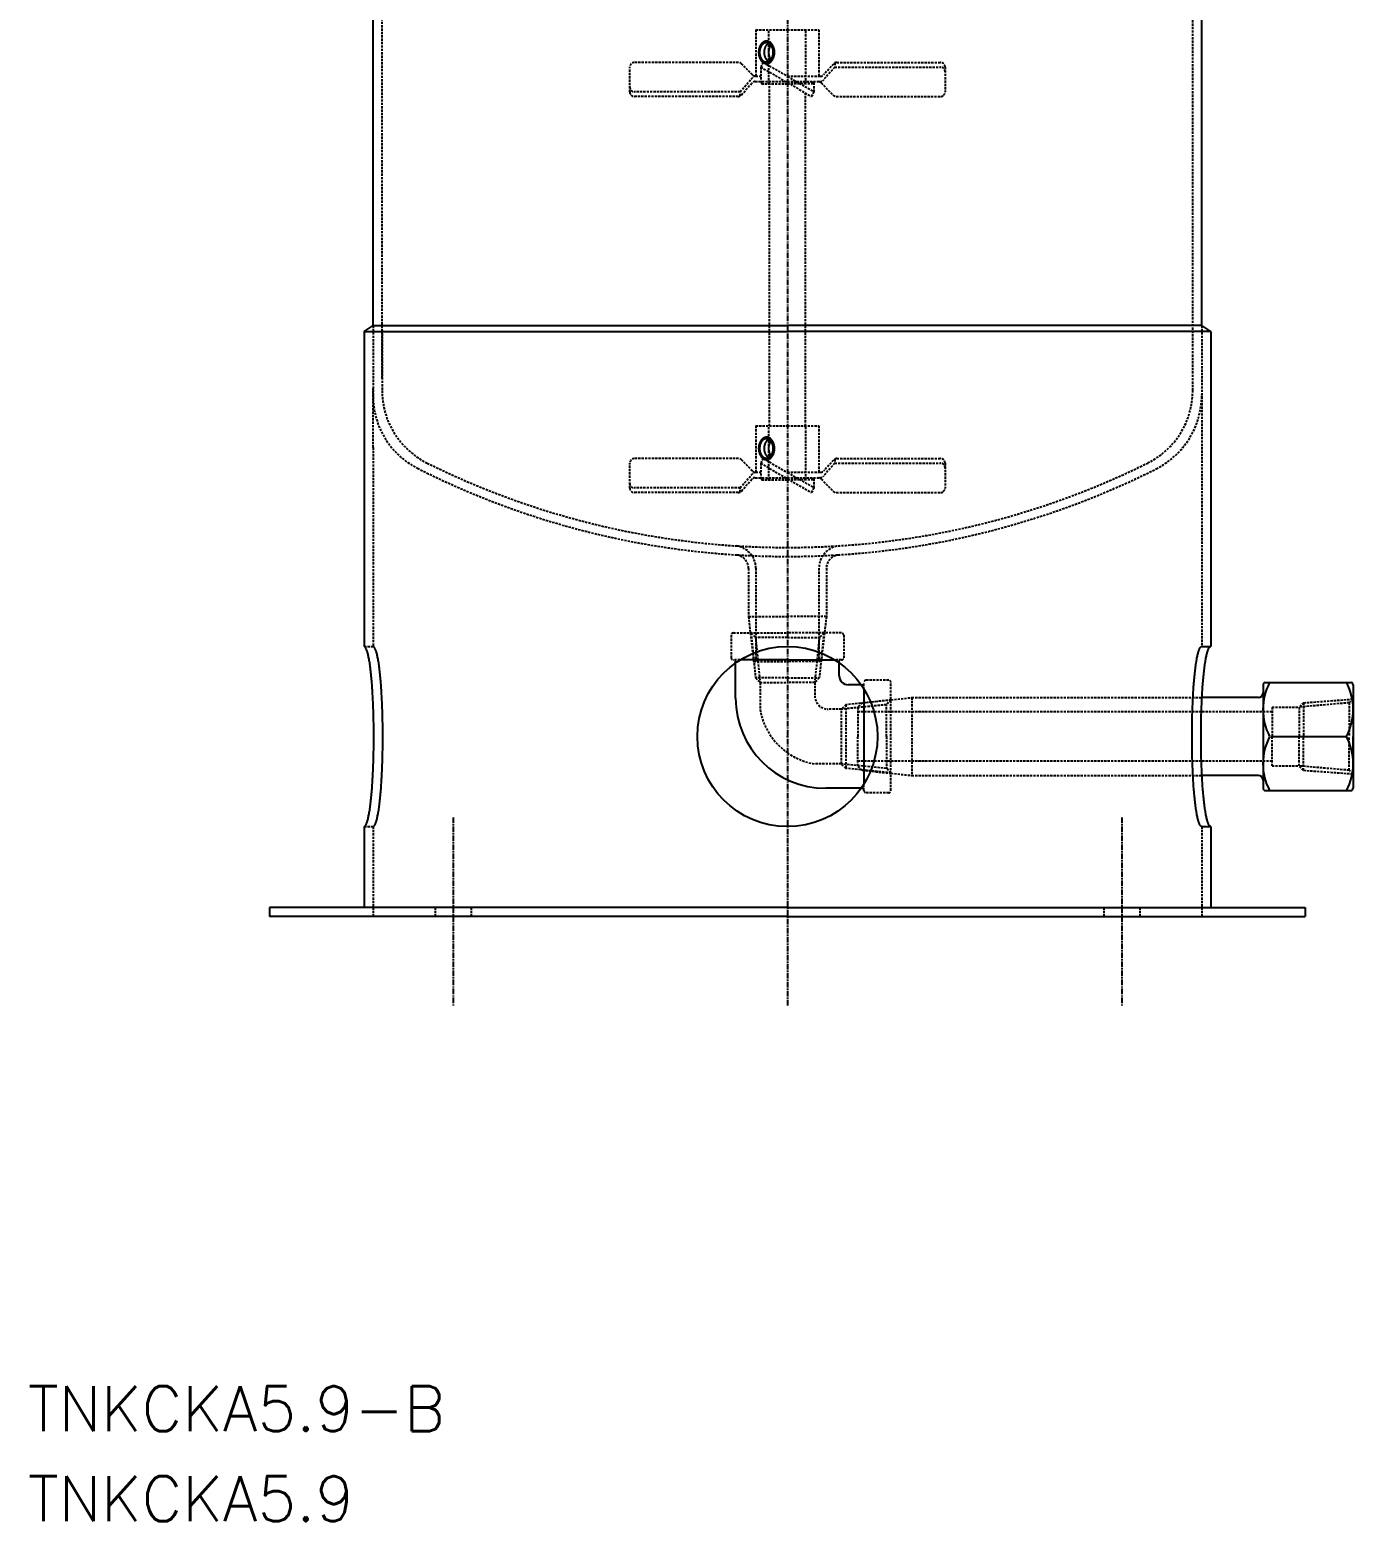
# Model space of a CAD drawing. Extents: x 248 to 1051, y 18 to 1053.
# Drawn here: x 248.3 to 542.1, y 18.2 to 349.5 of the extents above; entities that cross this region are included whole.
import ezdxf

# ---------------------------------------------------------------- set-up
doc = ezdxf.new("R2010")
doc.units = 0
doc.linetypes.add('CENTER', pattern=[2, 1.25, -0.25, 0.25, -0.25])
doc.linetypes.add('DASHED', pattern=[0.75, 0.5, -0.25])
doc.layers.get('0').update_dxf_attribs({"linetype": 'CONTINUOUS'})
doc.layers.add('CENTER', color=1, linetype='CENTER')
doc.styles.get("Standard").update_dxf_attribs({"font": 'txt.shx', "bigfont": 'bigfont.shx'})

msp = doc.modelspace()

# ---------------------------------------------------------------- linework, layer by layer
at = {"color": 7, "linetype": 'CONTINUOUS'}
for p, q in [((324.5, 283.81), (324.5, 464.53)), ((508.51, 283.81), (508.5, 464.28)), ((322.5, 282.52), (324.5, 283.81)), ((322.5, 282.52), (416.5, 282.52)), ((322.5, 282.52), (322.5, 212.52)), ((324.5, 283.81), (416.5, 283.81)), ((508.5, 283.81), (416.5, 283.81)), ((510.5, 282.52), (416.5, 282.52)), ((510.5, 282.52), (508.51, 283.81)), ((510.5, 282.52), (510.5, 212.52)), ((508.5, 212.52), (510.5, 212.52)), ((405, 201.02), (405, 208.88)), ((416.5, 209.52), (405.97, 209.52)), ((416.5, 209.52), (427.04, 209.52)), ((428, 206.02), (428, 208.88)), ((432.86, 204.02), (430, 204.02)), ((433.5, 203.05), (433.5, 181.98)), ((522.11, 204.02), (522.11, 181.02)), ((522.61, 204.52), (541.61, 204.52)), ((542.11, 204.02), (542.11, 181.02)), ((521.11, 201.17), (508.56, 201.17)), ((523.86, 192.52), (540.65, 192.52)), ((542.11, 185.98), (542.11, 192.52)), ((521.11, 183.87), (508.56, 183.87)), ((432.86, 181.02), (425, 181.02)), ((522.61, 180.52), (541.61, 180.52)), ((322.5, 172.52), (322.5, 154.52)), ((508.5, 172.52), (510.5, 172.52)), ((510.5, 172.52), (510.5, 154.52)), ((416.5, 154.52), (301.5, 154.52)), ((301.5, 154.52), (301.5, 152.52)), ((416.5, 152.52), (301.5, 152.52)), ((416.5, 154.52), (531.5, 154.52)), ((416.5, 152.52), (531.5, 152.52)), ((531.5, 154.52), (531.5, 152.52))]:
    msp.add_line(p, q, dxfattribs=at)
at = {"color": 3, "linetype": 'DASHED'}
for p, q in [((326.5, 272.07), (326.5, 463.3)), ((506.5, 269.4), (506.5, 463.3)), ((409.5, 349.52), (416.5, 349.52)), ((409.5, 349.52), (409.5, 339.22)), ((412.4, 337.52), (412.4, 349.52)), ((416.5, 349.52), (423.5, 349.52)), ((420.6, 337.52), (420.6, 349.52)), ((423.5, 349.52), (423.5, 339.22)), ((381.5, 335.72), (381.5, 341.26)), ((405.63, 342.26), (382.5, 342.26)), ((408.75, 339.51), (406.34, 341.96)), ((411.17, 342.26), (410.57, 341.22)), ((411.17, 342.26), (416.5, 339.18)), ((426.7, 341.92), (424.62, 339.56)), ((427, 342.15), (427, 341.22)), ((427.45, 342.26), (450.5, 342.26)), ((451.5, 341.26), (451.5, 335.72)), ((406, 335.76), (408.75, 338.88)), ((409.36, 338.02), (416.11, 338.02)), ((409.46, 339.22), (410.57, 339.22)), ((410.57, 341.22), (416.5, 337.79)), ((410.57, 341.22), (410.57, 338.02)), ((410.75, 338.02), (410.75, 337.52)), ((416.11, 338.02), (416.5, 338.02)), ((416.5, 339.22), (423.87, 339.22)), ((416.5, 339.18), (422.43, 335.76)), ((416.5, 338.02), (418.51, 338.02)), ((418.51, 338.02), (423.73, 338.02)), ((422.25, 338.02), (422.25, 337.52)), ((422.43, 335.76), (422.43, 338.02)), ((427, 341.22), (424.48, 338.36)), ((427, 341.22), (450.5, 341.22)), ((406, 335.76), (382.5, 335.76)), ((405.55, 334.72), (382.5, 334.72)), ((406, 334.82), (406, 335.76)), ((406.3, 335.06), (408.61, 337.68)), ((410.75, 337.52), (416.5, 337.52)), ((412.5, 261.52), (412.5, 337.52)), ((416.5, 337.79), (421.83, 334.72)), ((416.5, 337.52), (416.98, 337.52)), ((422.25, 337.52), (416.98, 337.52)), ((420.5, 261.52), (420.5, 335.48)), ((422.43, 335.76), (421.83, 334.72)), ((423.99, 337.72), (426.66, 335.01)), ((427.38, 334.72), (450.5, 334.72)), ((324.5, 283.81), (324.5, 267.12)), ((326.5, 282.81), (326.5, 269.4)), ((508.5, 283.81), (508.5, 212.52)), ((324.5, 256.72), (324.5, 269.8)), ((409.5, 261.52), (409.5, 251.22)), ((409.5, 261.52), (416.5, 261.52)), ((412.4, 249.52), (412.4, 261.52)), ((416.5, 261.52), (423.5, 261.52)), ((420.6, 249.52), (420.6, 261.52)), ((423.5, 261.52), (423.5, 251.22)), ((324.5, 256.72), (324.5, 212.52)), ((381.5, 247.72), (381.5, 253.26)), ((405.63, 254.26), (382.5, 254.26)), ((408.75, 251.51), (406.34, 253.96)), ((411.17, 254.26), (410.57, 253.22)), ((410.57, 253.22), (410.57, 250.02)), ((410.57, 253.22), (416.5, 249.79)), ((411.17, 254.26), (416.5, 251.18)), ((427, 253.22), (424.48, 250.36)), ((426.7, 253.92), (424.62, 251.56)), ((427, 254.15), (427, 253.22)), ((427, 253.22), (450.5, 253.22)), ((427.45, 254.26), (450.5, 254.26)), ((451.5, 253.26), (451.5, 247.72)), ((406, 247.76), (408.75, 250.88)), ((406.3, 247.06), (408.61, 249.68)), ((409.36, 250.02), (416.11, 250.02)), ((409.46, 251.22), (410.57, 251.22)), ((410.75, 250.02), (410.75, 249.52)), ((410.75, 249.52), (416.5, 249.52)), ((416.11, 250.02), (416.5, 250.02)), ((416.5, 251.22), (423.87, 251.22)), ((416.5, 251.18), (422.43, 247.76)), ((416.5, 250.02), (418.51, 250.02)), ((416.5, 249.79), (421.83, 246.72)), ((416.5, 249.52), (416.98, 249.52)), ((422.25, 249.52), (416.98, 249.52)), ((418.51, 250.02), (423.73, 250.02)), ((422.25, 250.02), (422.25, 249.52)), ((422.43, 247.76), (422.43, 250.02)), ((423.99, 249.72), (426.66, 247.01)), ((406, 247.76), (382.5, 247.76)), ((405.55, 246.72), (382.5, 246.72)), ((406, 246.82), (406, 247.76)), ((422.43, 247.76), (421.83, 246.72)), ((427.38, 246.72), (450.5, 246.72)), ((407.85, 229.88), (407.85, 219.17)), ((409.5, 229.91), (409.5, 215.52)), ((423.5, 229.91), (423.5, 215.52)), ((425.15, 229.88), (425.15, 219.17)), ((407.85, 219.17), (408.27, 215.52)), ((407.85, 219.17), (416.5, 219.17)), ((425.15, 219.17), (416.5, 219.17)), ((425.15, 219.17), (424.73, 215.52)), ((404.5, 215.52), (416.5, 215.52)), ((408.27, 215.52), (409, 209.17)), ((408.43, 215.52), (409.43, 214.52)), ((408.43, 215.52), (409.43, 205.52)), ((409.5, 215.52), (409.5, 209.17)), ((428.5, 215.52), (416.5, 215.52)), ((423.5, 215.52), (423.5, 209.17)), ((424.57, 215.52), (423.57, 205.52)), ((424.57, 215.52), (423.57, 214.52)), ((424.73, 215.52), (424, 209.17)), ((322.5, 212.52), (324.5, 212.52)), ((404, 215.02), (404, 210.02)), ((416.5, 214.52), (409.43, 214.52)), ((409.43, 214.52), (410.43, 204.52)), ((416.5, 214.52), (423.57, 214.52)), ((423.57, 214.52), (422.57, 204.52)), ((429, 215.02), (429, 210.02)), ((405.97, 209.52), (404.5, 209.52)), ((405, 208.88), (405, 209.52)), ((409, 209.17), (416.5, 209.17)), ((424, 209.17), (416.5, 209.17)), ((428.5, 209.52), (427.04, 209.52)), ((428, 208.88), (428, 209.52)), ((409.43, 205.52), (410.43, 204.52)), ((416.5, 205.52), (409.43, 205.52)), ((416.5, 205.52), (423.57, 205.52)), ((423.57, 205.52), (422.57, 204.52)), ((410.43, 204.52), (410.43, 198.52)), ((410.43, 204.52), (416.5, 204.52)), ((422.57, 204.52), (416.5, 204.52)), ((422.57, 204.52), (422.57, 201.59)), ((432.86, 204.02), (433.5, 204.02)), ((433.5, 203.05), (433.5, 204.52)), ((439, 205.02), (434, 205.02)), ((439.5, 180.52), (439.5, 204.52)), ((429.5, 199.59), (428.5, 198.59)), ((438.5, 199.59), (428.5, 198.59)), ((439.5, 200.59), (429.5, 199.59)), ((429.5, 199.59), (429.5, 185.44)), ((433.1, 200.02), (432.11, 199.05)), ((432.11, 199.05), (432.11, 192.52)), ((433.1, 200.02), (439.5, 200.69)), ((439.5, 200.59), (438.5, 199.59)), ((438.5, 192.52), (438.5, 199.59)), ((439.5, 200.69), (444.11, 201.17)), ((444.11, 201.17), (508.56, 201.17)), ((444.11, 201.17), (444.11, 183.87)), ((524.11, 199.05), (530.11, 199.05)), ((524.11, 199.05), (524.11, 192.52)), ((541.23, 200.02), (530.11, 199.05)), ((531.1, 200.02), (530.11, 199.05)), ((530.11, 199.05), (530.11, 192.52)), ((531.1, 200.02), (542.11, 200.82)), ((531.1, 200.02), (531.1, 192.52)), ((542.11, 200.82), (541.23, 200.02)), ((541.23, 200.02), (541.23, 192.52)), ((428.5, 198.59), (425.57, 198.59)), ((428.5, 186.44), (428.5, 198.59)), ((449.05, 197.97), (432.11, 197.97)), ((524.11, 197.97), (444.82, 197.97)), ((432.11, 185.98), (432.11, 192.52)), ((438.5, 192.52), (438.5, 185.44)), ((524.11, 185.98), (524.11, 192.52)), ((530.11, 185.98), (530.11, 192.52)), ((531.1, 185.02), (531.1, 192.52)), ((541.23, 185.02), (541.23, 192.52)), ((428.5, 186.44), (422.5, 186.44)), ((429.5, 185.44), (428.5, 186.44)), ((438.5, 185.44), (428.5, 186.44)), ((449.05, 187.07), (432.11, 187.07)), ((433.1, 185.02), (432.11, 185.98)), ((524.11, 187.07), (444.82, 187.07)), ((524.11, 185.98), (530.11, 185.98)), ((541.23, 185.02), (530.11, 185.98)), ((531.1, 185.02), (530.11, 185.98)), ((439.5, 184.44), (429.5, 185.44)), ((433.1, 185.02), (439.5, 184.35)), ((439.5, 184.44), (438.5, 185.44)), ((439.5, 184.35), (444.11, 183.87)), ((444.11, 183.87), (508.56, 183.87)), ((531.1, 185.02), (542.11, 184.22)), ((542.11, 184.22), (541.23, 185.02)), ((432.86, 181.02), (433.5, 181.02)), ((433.5, 180.52), (433.5, 181.98)), ((439, 180.02), (434, 180.02)), ((322.5, 172.52), (324.5, 172.52)), ((324.5, 172.52), (324.5, 152.52)), ((508.5, 172.52), (508.5, 152.52)), ((338.25, 154.52), (338.25, 152.52)), ((346.25, 154.52), (346.25, 152.52)), ((486.75, 154.52), (486.75, 152.52)), ((494.75, 154.52), (494.75, 152.52))]:
    msp.add_line(p, q, dxfattribs=at)
for points in [[(411.88, 342.02, 0), (411.96, 342.02, 0), (412.05, 342.03, 0), (412.14, 342.04, 0), (412.22, 342.06, 0), (412.31, 342.09, 0), (412.39, 342.12, 0), (412.47, 342.16, 0), (412.55, 342.21, 0), (412.63, 342.26, 0), (412.71, 342.31, 0), (412.79, 342.37, 0), (412.86, 342.44, 0), (412.93, 342.51, 0), (413, 342.58, 0), (413.06, 342.66, 0), (413.13, 342.75, 0), (413.19, 342.84, 0), (413.24, 342.93, 0), (413.3, 343.03, 0), (413.35, 343.13, 0), (413.39, 343.23, 0), (413.44, 343.34, 0), (413.48, 343.45, 0), (413.51, 343.56, 0), (413.54, 343.67, 0), (413.57, 343.79, 0), (413.59, 343.91, 0), (413.61, 344.03, 0), (413.63, 344.15, 0), (413.64, 344.27, 0), (413.64, 344.39, 0), (413.64, 344.52, 0), (413.64, 344.64, 0), (413.64, 344.76, 0), (413.63, 344.88, 0), (413.61, 345, 0), (413.59, 345.12, 0), (413.57, 345.24, 0), (413.54, 345.36, 0), (413.51, 345.47, 0), (413.48, 345.58, 0), (413.44, 345.69, 0), (413.39, 345.8, 0), (413.35, 345.9, 0), (413.3, 346.01, 0), (413.24, 346.1, 0), (413.19, 346.19, 0), (413.13, 346.28, 0), (413.06, 346.37, 0), (413, 346.45, 0), (412.93, 346.52, 0), (412.86, 346.6, 0), (412.79, 346.66, 0), (412.71, 346.72, 0), (412.63, 346.78, 0), (412.55, 346.83, 0), (412.47, 346.87, 0), (412.39, 346.91, 0), (412.31, 346.94, 0), (412.22, 346.97, 0), (412.14, 346.99, 0), (412.05, 347, 0), (411.96, 347.01, 0), (411.88, 347.02, 0), (411.79, 347.01, 0), (411.7, 347, 0), (411.62, 346.99, 0), (411.53, 346.97, 0), (411.45, 346.94, 0), (411.36, 346.91, 0), (411.28, 346.87, 0), (411.2, 346.83, 0), (411.12, 346.78, 0), (411.04, 346.72, 0), (410.97, 346.66, 0), (410.89, 346.6, 0), (410.82, 346.52, 0), (410.76, 346.45, 0), (410.69, 346.37, 0), (410.63, 346.28, 0), (410.57, 346.19, 0), (410.51, 346.1, 0), (410.46, 346.01, 0), (410.41, 345.9, 0), (410.36, 345.8, 0), (410.32, 345.69, 0), (410.28, 345.58, 0), (410.24, 345.47, 0), (410.21, 345.36, 0), (410.19, 345.24, 0), (410.16, 345.12, 0), (410.14, 345, 0), (410.13, 344.88, 0), (410.12, 344.76, 0), (410.11, 344.64, 0), (410.11, 344.52, 0), (410.11, 344.39, 0), (410.12, 344.27, 0), (410.13, 344.15, 0), (410.14, 344.03, 0), (410.16, 343.91, 0), (410.19, 343.79, 0), (410.21, 343.67, 0), (410.24, 343.56, 0), (410.28, 343.45, 0), (410.32, 343.34, 0), (410.36, 343.23, 0), (410.41, 343.13, 0), (410.46, 343.03, 0), (410.51, 342.93, 0), (410.57, 342.84, 0), (410.63, 342.75, 0), (410.69, 342.66, 0), (410.76, 342.58, 0), (410.82, 342.51, 0), (410.89, 342.44, 0), (410.97, 342.37, 0), (411.04, 342.31, 0), (411.12, 342.26, 0), (411.2, 342.21, 0), (411.28, 342.16, 0), (411.36, 342.12, 0), (411.45, 342.09, 0), (411.53, 342.06, 0), (411.62, 342.04, 0), (411.7, 342.03, 0), (411.79, 342.02, 0), (411.88, 342.02, 0)], [(411.83, 342.37, 0), (411.91, 342.37, 0), (411.98, 342.38, 0), (412.06, 342.39, 0), (412.13, 342.41, 0), (412.2, 342.43, 0), (412.27, 342.46, 0), (412.35, 342.49, 0), (412.41, 342.53, 0), (412.48, 342.57, 0), (412.55, 342.62, 0), (412.61, 342.67, 0), (412.68, 342.73, 0), (412.74, 342.79, 0), (412.8, 342.86, 0), (412.85, 342.92, 0), (412.91, 343, 0), (412.96, 343.07, 0), (413.01, 343.15, 0), (413.05, 343.24, 0), (413.1, 343.32, 0), (413.14, 343.41, 0), (413.17, 343.5, 0), (413.21, 343.6, 0), (413.24, 343.69, 0), (413.26, 343.79, 0), (413.29, 343.89, 0), (413.31, 343.99, 0), (413.32, 344.1, 0), (413.34, 344.2, 0), (413.35, 344.31, 0), (413.35, 344.41, 0), (413.35, 344.52, 0), (413.35, 344.62, 0), (413.35, 344.73, 0), (413.34, 344.83, 0), (413.32, 344.94, 0), (413.31, 345.04, 0), (413.29, 345.14, 0), (413.26, 345.24, 0), (413.24, 345.34, 0), (413.21, 345.44, 0), (413.17, 345.53, 0), (413.14, 345.62, 0), (413.1, 345.71, 0), (413.05, 345.8, 0), (413.01, 345.88, 0), (412.96, 345.96, 0), (412.91, 346.04, 0), (412.85, 346.11, 0), (412.8, 346.18, 0), (412.74, 346.24, 0), (412.68, 346.3, 0), (412.61, 346.36, 0), (412.55, 346.41, 0), (412.48, 346.46, 0), (412.41, 346.5, 0), (412.35, 346.54, 0), (412.27, 346.57, 0), (412.2, 346.6, 0), (412.13, 346.62, 0), (412.06, 346.64, 0), (411.98, 346.66, 0), (411.91, 346.66, 0), (411.83, 346.67, 0), (411.76, 346.66, 0), (411.68, 346.66, 0), (411.61, 346.64, 0), (411.54, 346.62, 0), (411.46, 346.6, 0), (411.39, 346.57, 0), (411.32, 346.54, 0), (411.25, 346.5, 0), (411.18, 346.46, 0), (411.12, 346.41, 0), (411.05, 346.36, 0), (410.99, 346.3, 0), (410.93, 346.24, 0), (410.87, 346.18, 0), (410.81, 346.11, 0), (410.76, 346.04, 0), (410.71, 345.96, 0), (410.66, 345.88, 0), (410.61, 345.8, 0), (410.57, 345.71, 0), (410.53, 345.62, 0), (410.49, 345.53, 0), (410.46, 345.44, 0), (410.43, 345.34, 0), (410.4, 345.24, 0), (410.38, 345.14, 0), (410.36, 345.04, 0), (410.34, 344.94, 0), (410.33, 344.83, 0), (410.32, 344.73, 0), (410.31, 344.62, 0), (410.31, 344.52, 0), (410.31, 344.41, 0), (410.32, 344.31, 0), (410.33, 344.2, 0), (410.34, 344.1, 0), (410.36, 343.99, 0), (410.38, 343.89, 0), (410.4, 343.79, 0), (410.43, 343.69, 0), (410.46, 343.6, 0), (410.49, 343.5, 0), (410.53, 343.41, 0), (410.57, 343.32, 0), (410.61, 343.24, 0), (410.66, 343.15, 0), (410.71, 343.07, 0), (410.76, 343, 0), (410.81, 342.92, 0), (410.87, 342.86, 0), (410.93, 342.79, 0), (410.99, 342.73, 0), (411.05, 342.67, 0), (411.12, 342.62, 0), (411.18, 342.57, 0), (411.25, 342.53, 0), (411.32, 342.49, 0), (411.39, 342.46, 0), (411.46, 342.43, 0), (411.54, 342.41, 0), (411.61, 342.39, 0), (411.68, 342.38, 0), (411.76, 342.37, 0), (411.83, 342.37, 0)], [(412.33, 346.55, 0), (412.31, 346.53, 0), (412.28, 346.52, 0), (412.25, 346.5, 0), (412.22, 346.49, 0), (412.2, 346.47, 0), (412.17, 346.45, 0), (412.14, 346.43, 0), (412.12, 346.41, 0), (412.09, 346.39, 0), (412.07, 346.37, 0), (412.04, 346.35, 0), (412.02, 346.33, 0), (411.99, 346.31, 0), (411.97, 346.28, 0), (411.94, 346.26, 0), (411.92, 346.24, 0), (411.9, 346.21, 0), (411.87, 346.19, 0), (411.85, 346.16, 0), (411.83, 346.13, 0), (411.81, 346.1, 0), (411.79, 346.07, 0), (411.76, 346.05, 0), (411.74, 346.02, 0), (411.72, 345.99, 0), (411.7, 345.96, 0), (411.68, 345.93, 0), (411.67, 345.89, 0), (411.65, 345.86, 0), (411.63, 345.83, 0), (411.61, 345.8, 0), (411.59, 345.76, 0), (411.58, 345.73, 0), (411.56, 345.69, 0), (411.54, 345.66, 0), (411.53, 345.62, 0), (411.51, 345.59, 0), (411.5, 345.55, 0), (411.49, 345.51, 0), (411.47, 345.48, 0), (411.46, 345.44, 0), (411.45, 345.4, 0), (411.44, 345.37, 0), (411.42, 345.33, 0), (411.41, 345.29, 0), (411.4, 345.25, 0), (411.39, 345.21, 0), (411.38, 345.17, 0), (411.38, 345.13, 0), (411.37, 345.09, 0), (411.36, 345.05, 0), (411.35, 345.01, 0), (411.35, 344.97, 0), (411.34, 344.93, 0), (411.33, 344.89, 0), (411.33, 344.85, 0), (411.33, 344.81, 0), (411.32, 344.76, 0), (411.32, 344.72, 0), (411.32, 344.68, 0), (411.31, 344.64, 0), (411.31, 344.6, 0), (411.31, 344.56, 0), (411.31, 344.52, 0), (411.31, 344.48, 0), (411.31, 344.43, 0), (411.31, 344.39, 0), (411.32, 344.35, 0), (411.32, 344.31, 0), (411.32, 344.27, 0), (411.33, 344.23, 0), (411.33, 344.19, 0), (411.33, 344.14, 0), (411.34, 344.1, 0), (411.35, 344.06, 0), (411.35, 344.02, 0), (411.36, 343.98, 0), (411.37, 343.94, 0), (411.38, 343.9, 0), (411.38, 343.86, 0), (411.39, 343.82, 0), (411.4, 343.78, 0), (411.41, 343.75, 0), (411.42, 343.71, 0), (411.44, 343.67, 0), (411.45, 343.63, 0), (411.46, 343.59, 0), (411.47, 343.56, 0), (411.49, 343.52, 0), (411.5, 343.48, 0), (411.51, 343.45, 0), (411.53, 343.41, 0), (411.54, 343.38, 0), (411.56, 343.34, 0), (411.58, 343.31, 0), (411.59, 343.27, 0), (411.61, 343.24, 0), (411.63, 343.2, 0), (411.65, 343.17, 0), (411.67, 343.14, 0), (411.68, 343.11, 0), (411.7, 343.08, 0), (411.72, 343.05, 0), (411.74, 343.02, 0), (411.76, 342.99, 0), (411.79, 342.96, 0), (411.81, 342.93, 0), (411.83, 342.9, 0), (411.85, 342.88, 0), (411.87, 342.85, 0), (411.9, 342.82, 0), (411.92, 342.8, 0), (411.94, 342.77, 0), (411.97, 342.75, 0), (411.99, 342.73, 0), (412.02, 342.7, 0), (412.04, 342.68, 0), (412.07, 342.66, 0), (412.09, 342.64, 0), (412.12, 342.62, 0), (412.14, 342.6, 0), (412.17, 342.58, 0), (412.2, 342.56, 0), (412.22, 342.55, 0), (412.25, 342.53, 0), (412.28, 342.51, 0), (412.31, 342.5, 0), (412.33, 342.49, 0)], [(412.83, 346.14, 0), (412.82, 346.12, 0), (412.8, 346.1, 0), (412.79, 346.08, 0), (412.77, 346.06, 0), (412.76, 346.04, 0), (412.74, 346.02, 0), (412.73, 346, 0), (412.72, 345.98, 0), (412.7, 345.95, 0), (412.69, 345.93, 0), (412.68, 345.91, 0), (412.66, 345.89, 0), (412.65, 345.87, 0), (412.64, 345.85, 0), (412.62, 345.82, 0), (412.61, 345.8, 0), (412.6, 345.78, 0), (412.59, 345.75, 0), (412.58, 345.73, 0), (412.57, 345.71, 0), (412.56, 345.68, 0), (412.54, 345.66, 0), (412.53, 345.63, 0), (412.52, 345.61, 0), (412.51, 345.58, 0), (412.5, 345.56, 0), (412.49, 345.53, 0), (412.48, 345.51, 0), (412.48, 345.48, 0), (412.47, 345.46, 0), (412.46, 345.43, 0), (412.45, 345.41, 0), (412.44, 345.38, 0), (412.43, 345.35, 0), (412.42, 345.33, 0), (412.42, 345.3, 0), (412.41, 345.27, 0), (412.4, 345.25, 0), (412.4, 345.22, 0), (412.39, 345.19, 0), (412.38, 345.17, 0), (412.38, 345.14, 0), (412.37, 345.11, 0), (412.37, 345.08, 0), (412.36, 345.06, 0), (412.36, 345.03, 0), (412.35, 345, 0), (412.35, 344.97, 0), (412.34, 344.94, 0), (412.34, 344.92, 0), (412.33, 344.89, 0), (412.33, 344.86, 0), (412.33, 344.83, 0), (412.33, 344.8, 0), (412.32, 344.77, 0), (412.32, 344.75, 0), (412.32, 344.72, 0), (412.32, 344.69, 0), (412.32, 344.66, 0), (412.31, 344.63, 0), (412.31, 344.6, 0), (412.31, 344.57, 0), (412.31, 344.55, 0), (412.31, 344.52, 0), (412.31, 344.49, 0), (412.31, 344.46, 0), (412.31, 344.43, 0), (412.31, 344.4, 0), (412.32, 344.37, 0), (412.32, 344.35, 0), (412.32, 344.32, 0), (412.32, 344.29, 0), (412.32, 344.26, 0), (412.33, 344.23, 0), (412.33, 344.2, 0), (412.33, 344.17, 0), (412.33, 344.15, 0), (412.34, 344.12, 0), (412.34, 344.09, 0), (412.35, 344.06, 0), (412.35, 344.03, 0), (412.36, 344.01, 0), (412.36, 343.98, 0), (412.37, 343.95, 0), (412.37, 343.92, 0), (412.38, 343.89, 0), (412.38, 343.87, 0), (412.39, 343.84, 0), (412.4, 343.81, 0), (412.4, 343.79, 0), (412.41, 343.76, 0), (412.42, 343.73, 0), (412.42, 343.71, 0), (412.43, 343.68, 0), (412.44, 343.65, 0), (412.45, 343.63, 0), (412.46, 343.6, 0), (412.47, 343.57, 0), (412.48, 343.55, 0), (412.48, 343.52, 0), (412.49, 343.5, 0), (412.5, 343.47, 0), (412.51, 343.45, 0), (412.52, 343.42, 0), (412.53, 343.4, 0), (412.54, 343.38, 0), (412.56, 343.35, 0), (412.57, 343.33, 0), (412.58, 343.3, 0), (412.59, 343.28, 0), (412.6, 343.26, 0), (412.61, 343.23, 0), (412.62, 343.21, 0), (412.64, 343.19, 0), (412.65, 343.17, 0), (412.66, 343.14, 0), (412.68, 343.12, 0), (412.69, 343.1, 0), (412.7, 343.08, 0), (412.72, 343.06, 0), (412.73, 343.04, 0), (412.74, 343.01, 0), (412.76, 343, 0), (412.77, 342.98, 0), (412.79, 342.95, 0), (412.8, 342.94, 0), (412.82, 342.92, 0), (412.83, 342.9, 0)], [(411.88, 254.02, 0), (411.96, 254.02, 0), (412.05, 254.03, 0), (412.14, 254.04, 0), (412.22, 254.06, 0), (412.31, 254.09, 0), (412.39, 254.12, 0), (412.47, 254.16, 0), (412.55, 254.21, 0), (412.63, 254.26, 0), (412.71, 254.31, 0), (412.79, 254.37, 0), (412.86, 254.44, 0), (412.93, 254.51, 0), (413, 254.58, 0), (413.06, 254.66, 0), (413.13, 254.75, 0), (413.19, 254.84, 0), (413.24, 254.93, 0), (413.3, 255.03, 0), (413.35, 255.13, 0), (413.39, 255.23, 0), (413.44, 255.34, 0), (413.48, 255.45, 0), (413.51, 255.56, 0), (413.54, 255.67, 0), (413.57, 255.79, 0), (413.59, 255.91, 0), (413.61, 256.03, 0), (413.63, 256.15, 0), (413.64, 256.27, 0), (413.64, 256.39, 0), (413.64, 256.52, 0), (413.64, 256.64, 0), (413.64, 256.76, 0), (413.63, 256.88, 0), (413.61, 257, 0), (413.59, 257.12, 0), (413.57, 257.24, 0), (413.54, 257.36, 0), (413.51, 257.47, 0), (413.48, 257.58, 0), (413.44, 257.69, 0), (413.39, 257.8, 0), (413.35, 257.9, 0), (413.3, 258.01, 0), (413.24, 258.1, 0), (413.19, 258.19, 0), (413.13, 258.28, 0), (413.06, 258.37, 0), (413, 258.45, 0), (412.93, 258.52, 0), (412.86, 258.6, 0), (412.79, 258.66, 0), (412.71, 258.72, 0), (412.63, 258.78, 0), (412.55, 258.83, 0), (412.47, 258.87, 0), (412.39, 258.91, 0), (412.31, 258.94, 0), (412.22, 258.97, 0), (412.14, 258.99, 0), (412.05, 259, 0), (411.96, 259.01, 0), (411.88, 259.02, 0), (411.79, 259.01, 0), (411.7, 259, 0), (411.62, 258.99, 0), (411.53, 258.97, 0), (411.45, 258.94, 0), (411.36, 258.91, 0), (411.28, 258.87, 0), (411.2, 258.83, 0), (411.12, 258.78, 0), (411.04, 258.72, 0), (410.97, 258.66, 0), (410.89, 258.6, 0), (410.82, 258.52, 0), (410.76, 258.45, 0), (410.69, 258.37, 0), (410.63, 258.28, 0), (410.57, 258.19, 0), (410.51, 258.1, 0), (410.46, 258.01, 0), (410.41, 257.9, 0), (410.36, 257.8, 0), (410.32, 257.69, 0), (410.28, 257.58, 0), (410.24, 257.47, 0), (410.21, 257.36, 0), (410.19, 257.24, 0), (410.16, 257.12, 0), (410.14, 257, 0), (410.13, 256.88, 0), (410.12, 256.76, 0), (410.11, 256.64, 0), (410.11, 256.52, 0), (410.11, 256.39, 0), (410.12, 256.27, 0), (410.13, 256.15, 0), (410.14, 256.03, 0), (410.16, 255.91, 0), (410.19, 255.79, 0), (410.21, 255.67, 0), (410.24, 255.56, 0), (410.28, 255.45, 0), (410.32, 255.34, 0), (410.36, 255.23, 0), (410.41, 255.13, 0), (410.46, 255.03, 0), (410.51, 254.93, 0), (410.57, 254.84, 0), (410.63, 254.75, 0), (410.69, 254.66, 0), (410.76, 254.58, 0), (410.82, 254.51, 0), (410.89, 254.44, 0), (410.97, 254.37, 0), (411.04, 254.31, 0), (411.12, 254.26, 0), (411.2, 254.21, 0), (411.28, 254.16, 0), (411.36, 254.12, 0), (411.45, 254.09, 0), (411.53, 254.06, 0), (411.62, 254.04, 0), (411.7, 254.03, 0), (411.79, 254.02, 0), (411.88, 254.02, 0)], [(411.83, 254.37, 0), (411.91, 254.37, 0), (411.98, 254.38, 0), (412.06, 254.39, 0), (412.13, 254.41, 0), (412.2, 254.43, 0), (412.27, 254.46, 0), (412.35, 254.49, 0), (412.41, 254.53, 0), (412.48, 254.57, 0), (412.55, 254.62, 0), (412.61, 254.67, 0), (412.68, 254.73, 0), (412.74, 254.79, 0), (412.8, 254.85, 0), (412.85, 254.92, 0), (412.91, 255, 0), (412.96, 255.07, 0), (413.01, 255.15, 0), (413.05, 255.24, 0), (413.1, 255.32, 0), (413.14, 255.41, 0), (413.17, 255.5, 0), (413.21, 255.6, 0), (413.24, 255.69, 0), (413.26, 255.79, 0), (413.29, 255.89, 0), (413.31, 255.99, 0), (413.32, 256.1, 0), (413.34, 256.2, 0), (413.35, 256.31, 0), (413.35, 256.41, 0), (413.35, 256.52, 0), (413.35, 256.62, 0), (413.35, 256.73, 0), (413.34, 256.83, 0), (413.32, 256.94, 0), (413.31, 257.04, 0), (413.29, 257.14, 0), (413.26, 257.24, 0), (413.24, 257.34, 0), (413.21, 257.44, 0), (413.17, 257.53, 0), (413.14, 257.62, 0), (413.1, 257.71, 0), (413.05, 257.8, 0), (413.01, 257.88, 0), (412.96, 257.96, 0), (412.91, 258.04, 0), (412.85, 258.11, 0), (412.8, 258.18, 0), (412.74, 258.24, 0), (412.68, 258.3, 0), (412.61, 258.36, 0), (412.55, 258.41, 0), (412.48, 258.46, 0), (412.41, 258.5, 0), (412.35, 258.54, 0), (412.27, 258.57, 0), (412.2, 258.6, 0), (412.13, 258.62, 0), (412.06, 258.64, 0), (411.98, 258.66, 0), (411.91, 258.66, 0), (411.83, 258.67, 0), (411.76, 258.66, 0), (411.68, 258.66, 0), (411.61, 258.64, 0), (411.54, 258.62, 0), (411.46, 258.6, 0), (411.39, 258.57, 0), (411.32, 258.54, 0), (411.25, 258.5, 0), (411.18, 258.46, 0), (411.12, 258.41, 0), (411.05, 258.36, 0), (410.99, 258.3, 0), (410.93, 258.24, 0), (410.87, 258.18, 0), (410.81, 258.11, 0), (410.76, 258.04, 0), (410.71, 257.96, 0), (410.66, 257.88, 0), (410.61, 257.8, 0), (410.57, 257.71, 0), (410.53, 257.62, 0), (410.49, 257.53, 0), (410.46, 257.44, 0), (410.43, 257.34, 0), (410.4, 257.24, 0), (410.38, 257.14, 0), (410.36, 257.04, 0), (410.34, 256.94, 0), (410.33, 256.83, 0), (410.32, 256.73, 0), (410.31, 256.62, 0), (410.31, 256.52, 0), (410.31, 256.41, 0), (410.32, 256.31, 0), (410.33, 256.2, 0), (410.34, 256.1, 0), (410.36, 255.99, 0), (410.38, 255.89, 0), (410.4, 255.79, 0), (410.43, 255.69, 0), (410.46, 255.6, 0), (410.49, 255.5, 0), (410.53, 255.41, 0), (410.57, 255.32, 0), (410.61, 255.24, 0), (410.66, 255.15, 0), (410.71, 255.07, 0), (410.76, 255, 0), (410.81, 254.92, 0), (410.87, 254.85, 0), (410.93, 254.79, 0), (410.99, 254.73, 0), (411.05, 254.67, 0), (411.12, 254.62, 0), (411.18, 254.57, 0), (411.25, 254.53, 0), (411.32, 254.49, 0), (411.39, 254.46, 0), (411.46, 254.43, 0), (411.54, 254.41, 0), (411.61, 254.39, 0), (411.68, 254.38, 0), (411.76, 254.37, 0), (411.83, 254.37, 0)], [(412.33, 258.55, 0), (412.31, 258.53, 0), (412.28, 258.52, 0), (412.25, 258.5, 0), (412.22, 258.49, 0), (412.2, 258.47, 0), (412.17, 258.45, 0), (412.14, 258.43, 0), (412.12, 258.41, 0), (412.09, 258.39, 0), (412.07, 258.37, 0), (412.04, 258.35, 0), (412.02, 258.33, 0), (411.99, 258.31, 0), (411.97, 258.28, 0), (411.94, 258.26, 0), (411.92, 258.24, 0), (411.9, 258.21, 0), (411.87, 258.19, 0), (411.85, 258.16, 0), (411.83, 258.13, 0), (411.81, 258.1, 0), (411.79, 258.07, 0), (411.76, 258.05, 0), (411.74, 258.02, 0), (411.72, 257.99, 0), (411.7, 257.96, 0), (411.68, 257.93, 0), (411.67, 257.89, 0), (411.65, 257.86, 0), (411.63, 257.83, 0), (411.61, 257.8, 0), (411.59, 257.76, 0), (411.58, 257.73, 0), (411.56, 257.69, 0), (411.54, 257.66, 0), (411.53, 257.62, 0), (411.51, 257.59, 0), (411.5, 257.55, 0), (411.49, 257.51, 0), (411.47, 257.48, 0), (411.46, 257.44, 0), (411.45, 257.4, 0), (411.44, 257.37, 0), (411.42, 257.33, 0), (411.41, 257.29, 0), (411.4, 257.25, 0), (411.39, 257.21, 0), (411.38, 257.17, 0), (411.38, 257.13, 0), (411.37, 257.09, 0), (411.36, 257.05, 0), (411.35, 257.01, 0), (411.35, 256.97, 0), (411.34, 256.93, 0), (411.33, 256.89, 0), (411.33, 256.85, 0), (411.33, 256.81, 0), (411.32, 256.76, 0), (411.32, 256.72, 0), (411.32, 256.68, 0), (411.31, 256.64, 0), (411.31, 256.6, 0), (411.31, 256.56, 0), (411.31, 256.52, 0), (411.31, 256.48, 0), (411.31, 256.43, 0), (411.31, 256.39, 0), (411.32, 256.35, 0), (411.32, 256.31, 0), (411.32, 256.27, 0), (411.33, 256.23, 0), (411.33, 256.19, 0), (411.33, 256.14, 0), (411.34, 256.1, 0), (411.35, 256.06, 0), (411.35, 256.02, 0), (411.36, 255.98, 0), (411.37, 255.94, 0), (411.38, 255.9, 0), (411.38, 255.86, 0), (411.39, 255.82, 0), (411.4, 255.78, 0), (411.41, 255.75, 0), (411.42, 255.71, 0), (411.44, 255.67, 0), (411.45, 255.63, 0), (411.46, 255.59, 0), (411.47, 255.56, 0), (411.49, 255.52, 0), (411.5, 255.48, 0), (411.51, 255.45, 0), (411.53, 255.41, 0), (411.54, 255.38, 0), (411.56, 255.34, 0), (411.58, 255.31, 0), (411.59, 255.27, 0), (411.61, 255.24, 0), (411.63, 255.2, 0), (411.65, 255.17, 0), (411.67, 255.14, 0), (411.68, 255.11, 0), (411.7, 255.08, 0), (411.72, 255.05, 0), (411.74, 255.02, 0), (411.76, 254.99, 0), (411.79, 254.96, 0), (411.81, 254.93, 0), (411.83, 254.9, 0), (411.85, 254.88, 0), (411.87, 254.85, 0), (411.9, 254.82, 0), (411.92, 254.8, 0), (411.94, 254.77, 0), (411.97, 254.75, 0), (411.99, 254.72, 0), (412.02, 254.7, 0), (412.04, 254.68, 0), (412.07, 254.66, 0), (412.09, 254.64, 0), (412.12, 254.62, 0), (412.14, 254.6, 0), (412.17, 254.58, 0), (412.2, 254.56, 0), (412.22, 254.55, 0), (412.25, 254.53, 0), (412.28, 254.51, 0), (412.31, 254.5, 0), (412.33, 254.49, 0)], [(412.83, 258.14, 0), (412.82, 258.12, 0), (412.8, 258.1, 0), (412.79, 258.08, 0), (412.77, 258.06, 0), (412.76, 258.04, 0), (412.74, 258.02, 0), (412.73, 258, 0), (412.72, 257.98, 0), (412.7, 257.95, 0), (412.69, 257.93, 0), (412.68, 257.91, 0), (412.66, 257.89, 0), (412.65, 257.87, 0), (412.64, 257.85, 0), (412.62, 257.82, 0), (412.61, 257.8, 0), (412.6, 257.78, 0), (412.59, 257.75, 0), (412.58, 257.73, 0), (412.57, 257.71, 0), (412.56, 257.68, 0), (412.54, 257.66, 0), (412.53, 257.63, 0), (412.52, 257.61, 0), (412.51, 257.58, 0), (412.5, 257.56, 0), (412.49, 257.53, 0), (412.48, 257.51, 0), (412.48, 257.48, 0), (412.47, 257.46, 0), (412.46, 257.43, 0), (412.45, 257.41, 0), (412.44, 257.38, 0), (412.43, 257.35, 0), (412.42, 257.33, 0), (412.42, 257.3, 0), (412.41, 257.27, 0), (412.4, 257.25, 0), (412.4, 257.22, 0), (412.39, 257.19, 0), (412.38, 257.17, 0), (412.38, 257.14, 0), (412.37, 257.11, 0), (412.37, 257.08, 0), (412.36, 257.06, 0), (412.36, 257.03, 0), (412.35, 257, 0), (412.35, 256.97, 0), (412.34, 256.94, 0), (412.34, 256.92, 0), (412.33, 256.89, 0), (412.33, 256.86, 0), (412.33, 256.83, 0), (412.33, 256.8, 0), (412.32, 256.77, 0), (412.32, 256.75, 0), (412.32, 256.72, 0), (412.32, 256.69, 0), (412.32, 256.66, 0), (412.31, 256.63, 0), (412.31, 256.6, 0), (412.31, 256.57, 0), (412.31, 256.55, 0), (412.31, 256.52, 0), (412.31, 256.49, 0), (412.31, 256.46, 0), (412.31, 256.43, 0), (412.31, 256.4, 0), (412.32, 256.37, 0), (412.32, 256.35, 0), (412.32, 256.32, 0), (412.32, 256.29, 0), (412.32, 256.26, 0), (412.33, 256.23, 0), (412.33, 256.2, 0), (412.33, 256.17, 0), (412.33, 256.15, 0), (412.34, 256.12, 0), (412.34, 256.09, 0), (412.35, 256.06, 0), (412.35, 256.03, 0), (412.36, 256.01, 0), (412.36, 255.98, 0), (412.37, 255.95, 0), (412.37, 255.92, 0), (412.38, 255.9, 0), (412.38, 255.87, 0), (412.39, 255.84, 0), (412.4, 255.81, 0), (412.4, 255.79, 0), (412.41, 255.76, 0), (412.42, 255.73, 0), (412.42, 255.71, 0), (412.43, 255.68, 0), (412.44, 255.65, 0), (412.45, 255.63, 0), (412.46, 255.6, 0), (412.47, 255.57, 0), (412.48, 255.55, 0), (412.48, 255.52, 0), (412.49, 255.5, 0), (412.5, 255.47, 0), (412.51, 255.45, 0), (412.52, 255.42, 0), (412.53, 255.4, 0), (412.54, 255.38, 0), (412.56, 255.35, 0), (412.57, 255.33, 0), (412.58, 255.3, 0), (412.59, 255.28, 0), (412.6, 255.26, 0), (412.61, 255.23, 0), (412.62, 255.21, 0), (412.64, 255.19, 0), (412.65, 255.16, 0), (412.66, 255.14, 0), (412.68, 255.12, 0), (412.69, 255.1, 0), (412.7, 255.08, 0), (412.72, 255.06, 0), (412.73, 255.04, 0), (412.74, 255.01, 0), (412.76, 255, 0), (412.77, 254.97, 0), (412.79, 254.96, 0), (412.8, 254.94, 0), (412.82, 254.92, 0), (412.83, 254.9, 0)], [(324.5, 172.52, 0), (324.55, 172.52, 0), (324.61, 172.54, 0), (324.66, 172.57, 0), (324.71, 172.61, 0), (324.76, 172.67, 0), (324.82, 172.73, 0), (324.87, 172.81, 0), (324.92, 172.9, 0), (324.97, 173, 0), (325.02, 173.12, 0), (325.07, 173.24, 0), (325.13, 173.38, 0), (325.18, 173.53, 0), (325.23, 173.69, 0), (325.27, 173.86, 0), (325.32, 174.04, 0), (325.37, 174.23, 0), (325.42, 174.44, 0), (325.47, 174.65, 0), (325.51, 174.88, 0), (325.56, 175.12, 0), (325.61, 175.36, 0), (325.65, 175.62, 0), (325.7, 175.89, 0), (325.74, 176.16, 0), (325.78, 176.45, 0), (325.82, 176.75, 0), (325.87, 177.06, 0), (325.91, 177.37, 0), (325.95, 177.7, 0), (325.99, 178.03, 0), (326.02, 178.37, 0), (326.06, 178.73, 0), (326.1, 179.09, 0), (326.13, 179.45, 0), (326.17, 179.83, 0), (326.2, 180.21, 0), (326.23, 180.6, 0), (326.26, 181, 0), (326.29, 181.41, 0), (326.32, 181.82, 0), (326.35, 182.23, 0), (326.37, 182.66, 0), (326.4, 183.09, 0), (326.42, 183.52, 0), (326.45, 183.97, 0), (326.47, 184.41, 0), (326.49, 184.86, 0), (326.51, 185.32, 0), (326.53, 185.78, 0), (326.55, 186.24, 0), (326.56, 186.71, 0), (326.57, 187.18, 0), (326.59, 187.66, 0), (326.6, 188.13, 0), (326.61, 188.62, 0), (326.62, 189.1, 0), (326.63, 189.58, 0), (326.64, 190.07, 0), (326.64, 190.56, 0), (326.65, 191.04, 0), (326.65, 191.53, 0), (326.65, 192.03, 0), (326.65, 192.52, 0), (326.65, 193.01, 0), (326.65, 193.5, 0), (326.65, 193.99, 0), (326.64, 194.48, 0), (326.64, 194.97, 0), (326.63, 195.45, 0), (326.62, 195.94, 0), (326.61, 196.42, 0), (326.6, 196.9, 0), (326.59, 197.38, 0), (326.57, 197.85, 0), (326.56, 198.32, 0), (326.55, 198.79, 0), (326.53, 199.25, 0), (326.51, 199.71, 0), (326.49, 200.17, 0), (326.47, 200.62, 0), (326.45, 201.07, 0), (326.42, 201.51, 0), (326.4, 201.94, 0), (326.37, 202.37, 0), (326.35, 202.8, 0), (326.32, 203.22, 0), (326.29, 203.63, 0), (326.26, 204.03, 0), (326.23, 204.43, 0), (326.2, 204.82, 0), (326.17, 205.2, 0), (326.13, 205.58, 0), (326.1, 205.95, 0), (326.06, 206.31, 0), (326.02, 206.66, 0), (325.99, 207, 0), (325.95, 207.34, 0), (325.91, 207.66, 0), (325.87, 207.98, 0), (325.82, 208.28, 0), (325.78, 208.58, 0), (325.74, 208.87, 0), (325.7, 209.15, 0), (325.65, 209.41, 0), (325.61, 209.67, 0), (325.56, 209.92, 0), (325.51, 210.16, 0), (325.47, 210.38, 0), (325.42, 210.6, 0), (325.37, 210.8, 0), (325.32, 210.99, 0), (325.27, 211.18, 0), (325.23, 211.35, 0), (325.18, 211.51, 0), (325.13, 211.66, 0), (325.07, 211.79, 0), (325.02, 211.92, 0), (324.97, 212.03, 0), (324.92, 212.13, 0), (324.87, 212.22, 0), (324.82, 212.3, 0), (324.76, 212.37, 0), (324.71, 212.42, 0), (324.66, 212.46, 0), (324.61, 212.49, 0), (324.55, 212.51, 0), (324.5, 212.52, 0)], [(508.5, 172.52, 0), (508.45, 172.52, 0), (508.39, 172.54, 0), (508.34, 172.57, 0), (508.29, 172.61, 0), (508.24, 172.67, 0), (508.19, 172.73, 0), (508.13, 172.81, 0), (508.08, 172.9, 0), (508.03, 173, 0), (507.98, 173.12, 0), (507.93, 173.24, 0), (507.88, 173.38, 0), (507.83, 173.53, 0), (507.78, 173.69, 0), (507.73, 173.86, 0), (507.68, 174.04, 0), (507.63, 174.23, 0), (507.58, 174.44, 0), (507.53, 174.65, 0), (507.49, 174.88, 0), (507.44, 175.12, 0), (507.39, 175.36, 0), (507.35, 175.62, 0), (507.31, 175.89, 0), (507.26, 176.16, 0), (507.22, 176.45, 0), (507.18, 176.75, 0), (507.14, 177.06, 0), (507.1, 177.37, 0), (507.06, 177.7, 0), (507.02, 178.03, 0), (506.98, 178.37, 0), (506.94, 178.73, 0), (506.91, 179.09, 0), (506.87, 179.45, 0), (506.84, 179.83, 0), (506.8, 180.21, 0), (506.77, 180.6, 0), (506.74, 181, 0), (506.71, 181.41, 0), (506.68, 181.82, 0), (506.65, 182.23, 0), (506.63, 182.66, 0), (506.6, 183.09, 0), (506.58, 183.52, 0), (506.56, 183.97, 0), (506.53, 184.41, 0), (506.51, 184.86, 0), (506.49, 185.32, 0), (506.47, 185.78, 0), (506.46, 186.24, 0), (506.44, 186.71, 0), (506.43, 187.18, 0), (506.41, 187.66, 0), (506.4, 188.13, 0), (506.39, 188.62, 0), (506.38, 189.1, 0), (506.37, 189.58, 0), (506.37, 190.07, 0), (506.36, 190.56, 0), (506.35, 191.04, 0), (506.35, 191.53, 0), (506.35, 192.03, 0), (506.35, 192.52, 0), (506.35, 193.01, 0), (506.35, 193.5, 0), (506.35, 193.99, 0), (506.36, 194.48, 0), (506.37, 194.97, 0), (506.37, 195.45, 0), (506.38, 195.94, 0), (506.39, 196.42, 0), (506.4, 196.9, 0), (506.41, 197.38, 0), (506.43, 197.85, 0), (506.44, 198.32, 0), (506.46, 198.79, 0), (506.47, 199.25, 0), (506.49, 199.71, 0), (506.51, 200.17, 0), (506.53, 200.62, 0), (506.56, 201.07, 0), (506.58, 201.51, 0), (506.6, 201.94, 0), (506.63, 202.37, 0), (506.65, 202.8, 0), (506.68, 203.22, 0), (506.71, 203.63, 0), (506.74, 204.03, 0), (506.77, 204.43, 0), (506.8, 204.82, 0), (506.84, 205.2, 0), (506.87, 205.58, 0), (506.91, 205.95, 0), (506.94, 206.31, 0), (506.98, 206.66, 0), (507.02, 207, 0), (507.06, 207.34, 0), (507.1, 207.66, 0), (507.14, 207.98, 0), (507.18, 208.28, 0), (507.22, 208.58, 0), (507.26, 208.87, 0), (507.31, 209.15, 0), (507.35, 209.41, 0), (507.39, 209.67, 0), (507.44, 209.92, 0), (507.49, 210.16, 0), (507.53, 210.38, 0), (507.58, 210.6, 0), (507.63, 210.8, 0), (507.68, 210.99, 0), (507.73, 211.18, 0), (507.78, 211.35, 0), (507.83, 211.51, 0), (507.88, 211.66, 0), (507.93, 211.79, 0), (507.98, 211.92, 0), (508.03, 212.03, 0), (508.08, 212.13, 0), (508.13, 212.22, 0), (508.19, 212.3, 0), (508.24, 212.37, 0), (508.29, 212.42, 0), (508.34, 212.46, 0), (508.39, 212.49, 0), (508.45, 212.51, 0), (508.5, 212.52, 0)]]:
    msp.add_polyline3d(points, dxfattribs=at)
at = {"color": 7, "linetype": 'CONTINUOUS'}
for points in [[(322.5, 172.52, 0), (322.55, 172.52, 0), (322.61, 172.54, 0), (322.66, 172.57, 0), (322.71, 172.61, 0), (322.76, 172.67, 0), (322.82, 172.73, 0), (322.87, 172.81, 0), (322.92, 172.9, 0), (322.97, 173, 0), (323.02, 173.12, 0), (323.07, 173.24, 0), (323.13, 173.38, 0), (323.18, 173.53, 0), (323.23, 173.69, 0), (323.27, 173.86, 0), (323.32, 174.04, 0), (323.37, 174.23, 0), (323.42, 174.44, 0), (323.47, 174.65, 0), (323.51, 174.88, 0), (323.56, 175.12, 0), (323.61, 175.36, 0), (323.65, 175.62, 0), (323.7, 175.89, 0), (323.74, 176.16, 0), (323.78, 176.45, 0), (323.82, 176.75, 0), (323.87, 177.06, 0), (323.91, 177.37, 0), (323.95, 177.7, 0), (323.99, 178.03, 0), (324.02, 178.37, 0), (324.06, 178.73, 0), (324.1, 179.09, 0), (324.13, 179.45, 0), (324.17, 179.83, 0), (324.2, 180.21, 0), (324.23, 180.6, 0), (324.26, 181, 0), (324.29, 181.41, 0), (324.32, 181.82, 0), (324.35, 182.23, 0), (324.37, 182.66, 0), (324.4, 183.09, 0), (324.42, 183.52, 0), (324.45, 183.97, 0), (324.47, 184.41, 0), (324.49, 184.86, 0), (324.51, 185.32, 0), (324.53, 185.78, 0), (324.55, 186.24, 0), (324.56, 186.71, 0), (324.57, 187.18, 0), (324.59, 187.66, 0), (324.6, 188.13, 0), (324.61, 188.62, 0), (324.62, 189.1, 0), (324.63, 189.58, 0), (324.64, 190.07, 0), (324.64, 190.56, 0), (324.65, 191.04, 0), (324.65, 191.53, 0), (324.65, 192.03, 0), (324.65, 192.52, 0), (324.65, 193.01, 0), (324.65, 193.5, 0), (324.65, 193.99, 0), (324.64, 194.48, 0), (324.64, 194.97, 0), (324.63, 195.45, 0), (324.62, 195.94, 0), (324.61, 196.42, 0), (324.6, 196.9, 0), (324.59, 197.38, 0), (324.57, 197.85, 0), (324.56, 198.32, 0), (324.55, 198.79, 0), (324.53, 199.25, 0), (324.51, 199.71, 0), (324.49, 200.17, 0), (324.47, 200.62, 0), (324.45, 201.07, 0), (324.42, 201.51, 0), (324.4, 201.94, 0), (324.37, 202.37, 0), (324.35, 202.8, 0), (324.32, 203.22, 0), (324.29, 203.63, 0), (324.26, 204.03, 0), (324.23, 204.43, 0), (324.2, 204.82, 0), (324.17, 205.2, 0), (324.13, 205.58, 0), (324.1, 205.95, 0), (324.06, 206.31, 0), (324.02, 206.66, 0), (323.99, 207, 0), (323.95, 207.34, 0), (323.91, 207.66, 0), (323.87, 207.98, 0), (323.82, 208.28, 0), (323.78, 208.58, 0), (323.74, 208.87, 0), (323.7, 209.15, 0), (323.65, 209.41, 0), (323.61, 209.67, 0), (323.56, 209.92, 0), (323.51, 210.16, 0), (323.47, 210.38, 0), (323.42, 210.6, 0), (323.37, 210.8, 0), (323.32, 210.99, 0), (323.27, 211.18, 0), (323.23, 211.35, 0), (323.18, 211.51, 0), (323.13, 211.66, 0), (323.07, 211.79, 0), (323.02, 211.92, 0), (322.97, 212.03, 0), (322.92, 212.13, 0), (322.87, 212.22, 0), (322.82, 212.3, 0), (322.76, 212.37, 0), (322.71, 212.42, 0), (322.66, 212.46, 0), (322.61, 212.49, 0), (322.55, 212.51, 0), (322.5, 212.52, 0)], [(510.5, 172.52, 0), (510.45, 172.52, 0), (510.39, 172.54, 0), (510.34, 172.57, 0), (510.29, 172.61, 0), (510.24, 172.67, 0), (510.19, 172.73, 0), (510.13, 172.81, 0), (510.08, 172.9, 0), (510.03, 173, 0), (509.98, 173.12, 0), (509.93, 173.24, 0), (509.88, 173.38, 0), (509.83, 173.53, 0), (509.78, 173.69, 0), (509.73, 173.86, 0), (509.68, 174.04, 0), (509.63, 174.23, 0), (509.58, 174.44, 0), (509.53, 174.65, 0), (509.49, 174.88, 0), (509.44, 175.12, 0), (509.39, 175.36, 0), (509.35, 175.62, 0), (509.31, 175.89, 0), (509.26, 176.16, 0), (509.22, 176.45, 0), (509.18, 176.75, 0), (509.14, 177.06, 0), (509.1, 177.37, 0), (509.06, 177.7, 0), (509.02, 178.03, 0), (508.98, 178.37, 0), (508.94, 178.73, 0), (508.91, 179.09, 0), (508.87, 179.45, 0), (508.84, 179.83, 0), (508.8, 180.21, 0), (508.77, 180.6, 0), (508.74, 181, 0), (508.71, 181.41, 0), (508.68, 181.82, 0), (508.65, 182.23, 0), (508.63, 182.66, 0), (508.6, 183.09, 0), (508.58, 183.52, 0), (508.56, 183.97, 0), (508.53, 184.41, 0), (508.51, 184.86, 0), (508.49, 185.32, 0), (508.47, 185.78, 0), (508.46, 186.24, 0), (508.44, 186.71, 0), (508.43, 187.18, 0), (508.41, 187.66, 0), (508.4, 188.13, 0), (508.39, 188.62, 0), (508.38, 189.1, 0), (508.37, 189.58, 0), (508.37, 190.07, 0), (508.36, 190.56, 0), (508.35, 191.04, 0), (508.35, 191.53, 0), (508.35, 192.03, 0), (508.35, 192.52, 0), (508.35, 193.01, 0), (508.35, 193.5, 0), (508.35, 193.99, 0), (508.36, 194.48, 0), (508.37, 194.97, 0), (508.37, 195.45, 0), (508.38, 195.94, 0), (508.39, 196.42, 0), (508.4, 196.9, 0), (508.41, 197.38, 0), (508.43, 197.85, 0), (508.44, 198.32, 0), (508.46, 198.79, 0), (508.47, 199.25, 0), (508.49, 199.71, 0), (508.51, 200.17, 0), (508.53, 200.62, 0), (508.56, 201.07, 0), (508.58, 201.51, 0), (508.6, 201.94, 0), (508.63, 202.37, 0), (508.65, 202.8, 0), (508.68, 203.22, 0), (508.71, 203.63, 0), (508.74, 204.03, 0), (508.77, 204.43, 0), (508.8, 204.82, 0), (508.84, 205.2, 0), (508.87, 205.58, 0), (508.91, 205.95, 0), (508.94, 206.31, 0), (508.98, 206.66, 0), (509.02, 207, 0), (509.06, 207.34, 0), (509.1, 207.66, 0), (509.14, 207.98, 0), (509.18, 208.28, 0), (509.22, 208.58, 0), (509.26, 208.87, 0), (509.31, 209.15, 0), (509.35, 209.41, 0), (509.39, 209.67, 0), (509.44, 209.92, 0), (509.49, 210.16, 0), (509.53, 210.38, 0), (509.58, 210.6, 0), (509.63, 210.8, 0), (509.68, 210.99, 0), (509.73, 211.18, 0), (509.78, 211.35, 0), (509.83, 211.51, 0), (509.88, 211.66, 0), (509.93, 211.79, 0), (509.98, 211.92, 0), (510.03, 212.03, 0), (510.08, 212.13, 0), (510.13, 212.22, 0), (510.19, 212.3, 0), (510.24, 212.37, 0), (510.29, 212.42, 0), (510.34, 212.46, 0), (510.39, 212.49, 0), (510.45, 212.51, 0), (510.5, 212.52, 0)]]:
    msp.add_polyline3d(points, dxfattribs=at)
msp.add_circle((416.5, 192.52), 20, dxfattribs=at)
at = {"color": 3, "linetype": 'DASHED'}
for centre, radius, start, end in [((382.5, 341.26), 1, 90, 180), ((405.63, 341.26), 1, 44.6278, 90), ((427.45, 341.26), 1, 90, 138.6246), ((450.5, 341.26), 1, 0, 90), ((409.36, 337.02), 1, 90, 138.6246), ((409.46, 340.22), 1, 224.6278, 270), ((409.5, 338.22), 1, 90, 138.6246), ((423.28, 337.02), 1, 44.6278, 90), ((423.73, 339.02), 1, 270, 318.6246), ((423.87, 340.22), 1, 270, 318.6246), ((450.5, 340.22), 1, 0, 90), ((382.5, 336.76), 1, 180, 270), ((382.5, 335.72), 1, 180, 270), ((405.55, 335.72), 1, 270, 318.6246), ((427.38, 335.72), 1, 224.6278, 270), ((450.5, 335.72), 1, 270, 0), ((344.5, 269.4), 18, 180, 243.6122), ((488.5, 269.4), 18, 296.3878, 0), ((490.1, 268.41), 18.4, 296.7358, 0), ((342.5, 268.16), 18, 180, 243.178), ((416.5, 414.52), 182, 243.178, 270), ((416.5, 414.52), 180, 243.6122, 270), ((382.5, 253.26), 1, 90, 180), ((405.63, 253.26), 1, 44.6278, 90), ((416.5, 414.52), 180, 270, 296.3878), ((416.5, 414.52), 182, 270, 296.7358), ((427.45, 253.26), 1, 90, 138.6246), ((450.5, 253.26), 1, 0, 90), ((450.5, 252.22), 1, 0, 90), ((382.5, 248.76), 1, 180, 270), ((409.36, 249.02), 1, 90, 138.6246), ((409.46, 252.22), 1, 224.6278, 270), ((409.5, 250.22), 1, 90, 138.6246), ((423.28, 249.02), 1, 44.6278, 90), ((423.73, 251.02), 1, 270, 318.6246), ((423.87, 252.22), 1, 270, 318.6246), ((382.5, 247.72), 1, 180, 270), ((405.55, 247.72), 1, 270, 318.6246), ((427.38, 247.72), 1, 224.6278, 270), ((450.5, 247.72), 1, 270, 0), ((404.5, 229.91), 5, 0, 86.2809), ((404.85, 229.88), 3, 0, 86.3895), ((428.5, 229.91), 5, 93.7191, 180), ((428.15, 229.88), 3, 93.6105, 180), ((404.5, 215.02), 0.5, 90, 180), ((428.5, 215.02), 0.5, 0, 90), ((404.5, 210.02), 0.5, 180, 270), ((428.5, 210.02), 0.5, 270, 0), ((434, 204.52), 0.5, 90, 180), ((439, 204.52), 0.5, 0, 90), ((425.57, 201.59), 3, 180, 270), ((425, 201.02), 14.79, 189.7336, 234.9113), ((425, 201.02), 14.79, 234.9113, 260.2664), ((434, 180.52), 0.5, 180, 270), ((439, 180.52), 0.5, 270, 0)]:
    msp.add_arc(centre, radius, start, end, dxfattribs=at)
at = {"color": 7, "linetype": 'CONTINUOUS'}
for centre, radius, start, end in [((430, 206.02), 2, 180, 270), ((521.11, 202.17), 1, 270, 0), ((534.92, 198.53), 12.83, 152.2221, 207.7779), ((522.61, 204.02), 0.5, 90, 180), ((529.29, 198.53), 12.83, 332.2221, 27.7779), ((541.61, 204.02), 0.5, 0, 90), ((425, 201.02), 20, 180, 270), ((534.92, 186.5), 12.83, 152.1914, 207.7471), ((529.29, 186.5), 12.83, 332.2529, 27.8086), ((521.11, 182.87), 1, 0, 90), ((522.61, 181.02), 0.5, 180, 270), ((541.61, 181.02), 0.5, 270, 0)]:
    msp.add_arc(centre, radius, start, end, dxfattribs=at)
msp.add_point((416.5, 192.52), dxfattribs=at)
at = {"layer": 'CENTER', "color": 1, "linetype": 'CENTER'}
for p, q in [((416.5, 794.02), (416.5, 132.52)), ((342.25, 174.52), (342.25, 132.52)), ((490.75, 174.52), (490.75, 132.52))]:
    msp.add_line(p, q, dxfattribs=at)

# ---------------------------------------------------------------- texts
at = {"color": 7, "linetype": 'CONTINUOUS'}
for s, p in [('TNKCKA5.9-B', (247.85, 38.2)), ('TNKCKA5.9', (247.85, 18.2))]:
    msp.add_text(s, height=10, dxfattribs=at).set_placement(p)

doc.saveas('drawing.dxf')
